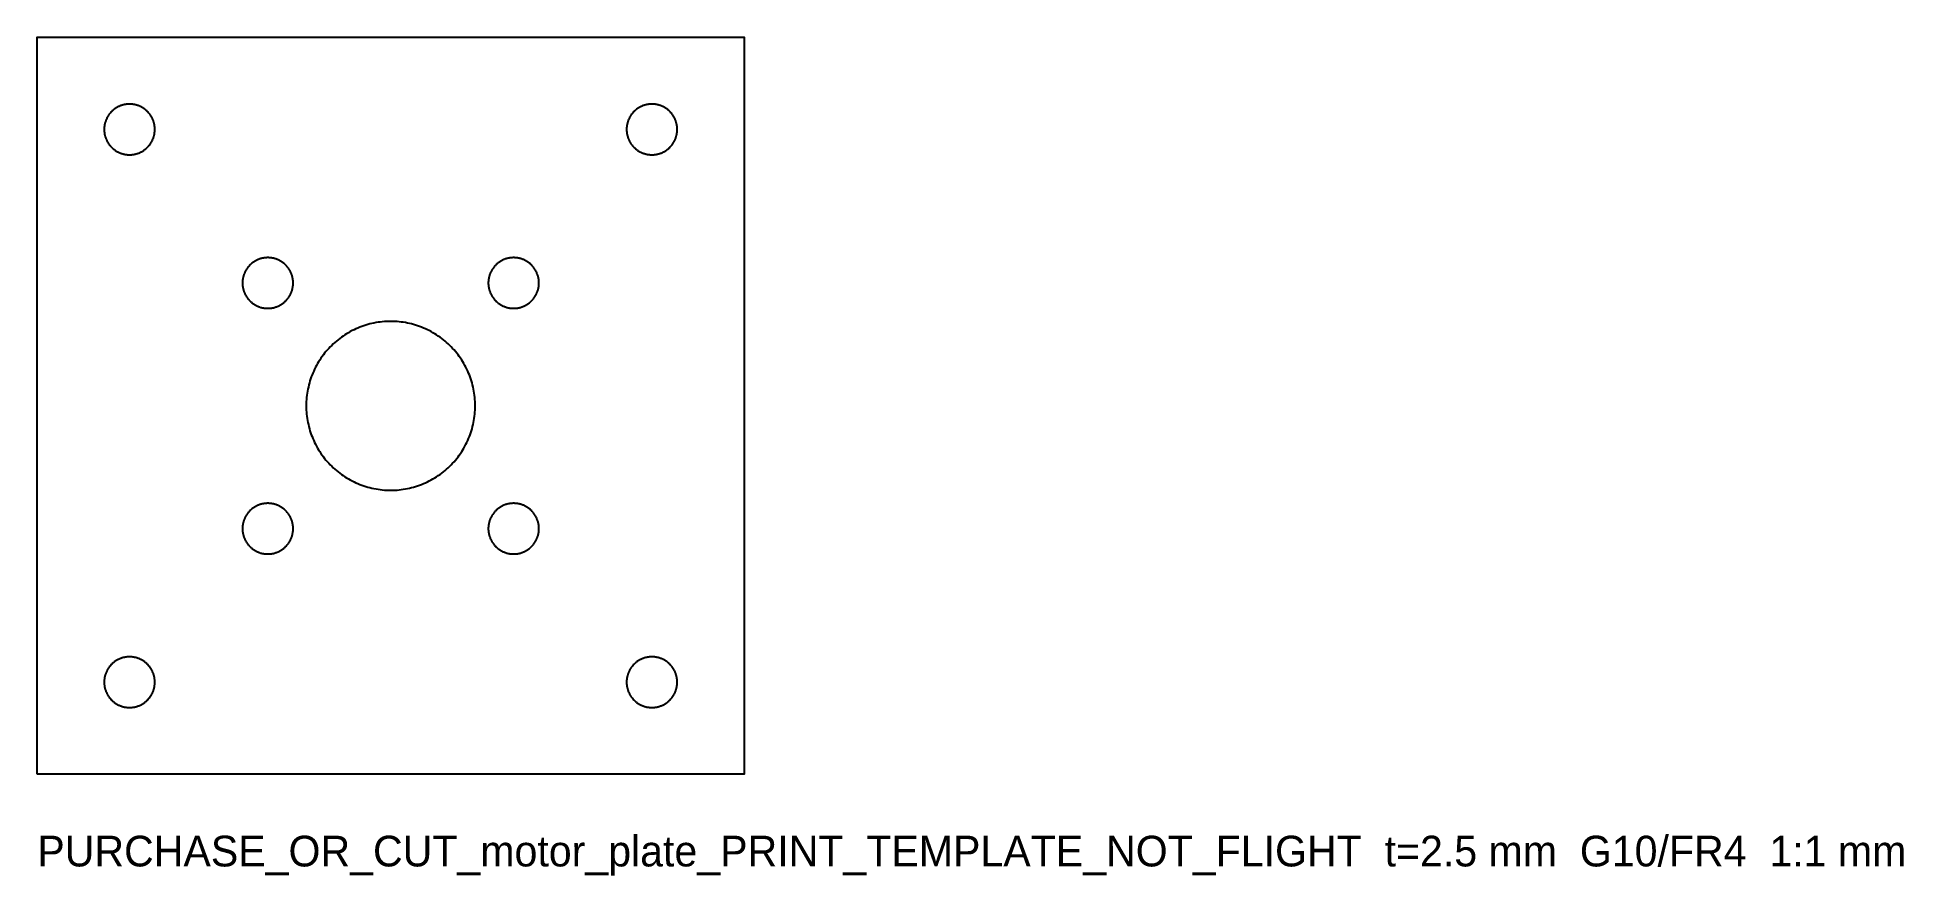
# Model space of a CAD drawing. Header units: metres. Extents: x 0 to 121, y -7 to 48.
import ezdxf

# ---------------------------------------------------------------- set-up
doc = ezdxf.new("R2010")
doc.units = ezdxf.units.M

msp = doc.modelspace()

# ---------------------------------------------------------------- linework, layer by layer
for points in [[(0, 0), (0, 24), (0, 48), (23, 48), (46, 48), (46, 24), (46, 0), (23, 0), (0, 0)], [(4.44951, 42.56433), (4.436405, 42.52534), (4.4233, 42.48635), (4.41216, 42.44675), (4.40102, 42.40715), (4.39187, 42.367045), (4.38272, 42.32694), (4.375575, 42.28643), (4.36843, 42.24592), (4.363315, 42.205105), (4.3582, 42.16429), (4.355125, 42.12327), (4.35205, 42.08225), (4.351025, 42.041125), (4.35, 42), (4.351025, 41.958875), (4.35205, 41.91775), (4.355125, 41.87673), (4.3582, 41.83571), (4.363315, 41.794895), (4.36843, 41.75408), (4.375575, 41.71357), (4.38272, 41.67306), (4.39187, 41.632955), (4.40102, 41.59285), (4.41216, 41.55325), (4.4233, 41.51365), (4.436405, 41.47466), (4.44951, 41.43567), (4.464535, 41.397375), (4.47956, 41.35908), (4.49648, 41.321585), (4.5134, 41.28409), (4.532165, 41.247485), (4.55093, 41.21088), (4.5715, 41.175255), (4.59207, 41.13963), (4.61439, 41.105075), (4.63671, 41.07052), (4.66072, 41.03712), (4.68473, 41.00372), (4.71038, 40.97156), (4.73603, 40.9394), (4.763245, 40.908555), (4.79046, 40.87771), (4.819185, 40.848265), (4.84791, 40.81882), (4.878065, 40.79084), (4.90822, 40.76286), (4.93973, 40.73642), (4.97124, 40.70998), (5.00403, 40.68514), (5.03682, 40.6603), (5.07081, 40.63713), (5.1048, 40.61396), (5.1399, 40.59251), (5.175, 40.57106), (5.211125, 40.551385), (5.24725, 40.53171), (5.284315, 40.513865), (5.32138, 40.49602), (5.359285, 40.48004), (5.39719, 40.46406), (5.435845, 40.44999), (5.4745, 40.43592), (5.513805, 40.423795), (5.55311, 40.41167), (5.592975, 40.40152), (5.63284, 40.39137), (5.67316, 40.38322), (5.71348, 40.37507), (5.754155, 40.36894), (5.79483, 40.36281), (5.835765, 40.35871), (5.8767, 40.35461), (5.91778, 40.35256), (5.95886, 40.35051), (6, 40.35051), (6.04114, 40.35051), (6.08222, 40.35256), (6.1233, 40.35461), (6.164235, 40.35871), (6.20517, 40.36281), (6.245845, 40.36894), (6.28652, 40.37507), (6.32684, 40.38322), (6.36716, 40.39137), (6.407025, 40.40152), (6.44689, 40.41167), (6.486195, 40.423795), (6.5255, 40.43592), (6.564155, 40.44999), (6.60281, 40.46406), (6.640715, 40.48004), (6.67862, 40.49602), (6.715685, 40.513865), (6.75275, 40.53171), (6.788875, 40.551385), (6.825, 40.57106), (6.8601, 40.59251), (6.8952, 40.61396), (6.92919, 40.63713), (6.96318, 40.6603), (6.99597, 40.68514), (7.02876, 40.70998), (7.06027, 40.73642), (7.09178, 40.76286), (7.121935, 40.79084), (7.15209, 40.81882), (7.180815, 40.848265), (7.20954, 40.87771), (7.236755, 40.908555), (7.26397, 40.9394), (7.28962, 40.97156), (7.31527, 41.00372), (7.33928, 41.03712), (7.36329, 41.07052), (7.38561, 41.105075), (7.40793, 41.13963), (7.4285, 41.175255), (7.44907, 41.21088), (7.467835, 41.247485), (7.4866, 41.28409), (7.50352, 41.321585), (7.52044, 41.35908), (7.535465, 41.397375), (7.55049, 41.43567), (7.563595, 41.47466), (7.5767, 41.51365), (7.58784, 41.55325), (7.59898, 41.59285), (7.60813, 41.632955), (7.61728, 41.67306), (7.624425, 41.71357), (7.63157, 41.75408), (7.636685, 41.794895), (7.6418, 41.83571), (7.644875, 41.87673), (7.64795, 41.91775), (7.648975, 41.958875), (7.65, 42), (7.648975, 42.041125), (7.64795, 42.08225), (7.644875, 42.12327), (7.6418, 42.16429), (7.636685, 42.205105), (7.63157, 42.24592), (7.624425, 42.28643), (7.61728, 42.32694), (7.60813, 42.367045), (7.59898, 42.40715), (7.58784, 42.44675), (7.5767, 42.48635), (7.563595, 42.52534), (7.55049, 42.56433), (7.535465, 42.602625), (7.52044, 42.64092), (7.50352, 42.678415), (7.4866, 42.71591), (7.467835, 42.752515), (7.44907, 42.78912), (7.4285, 42.824745), (7.40793, 42.86037), (7.38561, 42.894925), (7.36329, 42.92948), (7.33928, 42.96288), (7.31527, 42.99628), (7.28962, 43.02844), (7.26397, 43.0606), (7.236755, 43.091445), (7.20954, 43.12229), (7.180815, 43.151735), (7.15209, 43.18118), (7.121935, 43.20916), (7.09178, 43.23714), (7.06027, 43.26358), (7.02876, 43.29002), (6.99597, 43.31486), (6.96318, 43.3397), (6.92919, 43.36287), (6.8952, 43.38604), (6.8601, 43.40749), (6.825, 43.42894), (6.788875, 43.448615), (6.75275, 43.46829), (6.715685, 43.486135), (6.67862, 43.50398), (6.640715, 43.51996), (6.60281, 43.53594), (6.564155, 43.55001), (6.5255, 43.56408), (6.486195, 43.576205), (6.44689, 43.58833), (6.407025, 43.59848), (6.36716, 43.60863), (6.32684, 43.61678), (6.28652, 43.62493), (6.245845, 43.63106), (6.20517, 43.63719), (6.164235, 43.64129), (6.1233, 43.64539), (6.08222, 43.64744), (6.04114, 43.64949), (6, 43.64949), (5.95886, 43.64949), (5.91778, 43.64744), (5.8767, 43.64539), (5.835765, 43.64129), (5.79483, 43.63719), (5.754155, 43.63106), (5.71348, 43.62493), (5.67316, 43.61678), (5.63284, 43.60863), (5.592975, 43.59848), (5.55311, 43.58833), (5.513805, 43.576205), (5.4745, 43.56408), (5.435845, 43.55001), (5.39719, 43.53594), (5.359285, 43.51996), (5.32138, 43.50398), (5.284315, 43.486135), (5.24725, 43.46829), (5.211125, 43.448615), (5.175, 43.42894), (5.1399, 43.40749), (5.1048, 43.38604), (5.07081, 43.36287), (5.03682, 43.3397), (5.00403, 43.31486), (4.97124, 43.29002), (4.93973, 43.26358), (4.90822, 43.23714), (4.878065, 43.20916), (4.84791, 43.18118), (4.819185, 43.151735), (4.79046, 43.12229), (4.763245, 43.091445), (4.73603, 43.0606), (4.71038, 43.02844), (4.68473, 42.99628), (4.66072, 42.96288), (4.63671, 42.92948), (4.61439, 42.894925), (4.59207, 42.86037), (4.5715, 42.824745), (4.55093, 42.78912), (4.532165, 42.752515), (4.5134, 42.71591), (4.49648, 42.678415), (4.47956, 42.64092), (4.464535, 42.602625), (4.44951, 42.56433)], [(38.41216, 41.55325), (38.4233, 41.51365), (38.436405, 41.47466), (38.44951, 41.43567), (38.464535, 41.397375), (38.47956, 41.35908), (38.49648, 41.321585), (38.5134, 41.28409), (38.532165, 41.247485), (38.55093, 41.21088), (38.5715, 41.175255), (38.59207, 41.13963), (38.61439, 41.105075), (38.63671, 41.07052), (38.66072, 41.03712), (38.68473, 41.00372), (38.71038, 40.97156), (38.73603, 40.9394), (38.763245, 40.908555), (38.79046, 40.87771), (38.819185, 40.848265), (38.84791, 40.81882), (38.878065, 40.79084), (38.90822, 40.76286), (38.93973, 40.73642), (38.97124, 40.70998), (39.00403, 40.68514), (39.03682, 40.6603), (39.07081, 40.63713), (39.1048, 40.61396), (39.1399, 40.59251), (39.175, 40.57106), (39.211125, 40.551385), (39.24725, 40.53171), (39.284315, 40.513865), (39.32138, 40.49602), (39.359285, 40.48004), (39.39719, 40.46406), (39.435845, 40.44999), (39.4745, 40.43592), (39.513805, 40.423795), (39.55311, 40.41167), (39.592975, 40.40152), (39.63284, 40.39137), (39.67316, 40.38322), (39.71348, 40.37507), (39.754155, 40.36894), (39.79483, 40.36281), (39.835765, 40.35871), (39.8767, 40.35461), (39.91778, 40.35256), (39.95886, 40.35051), (40, 40.35051), (40.04114, 40.35051), (40.08222, 40.35256), (40.1233, 40.35461), (40.164235, 40.35871), (40.20517, 40.36281), (40.245845, 40.36894), (40.28652, 40.37507), (40.32684, 40.38322), (40.36716, 40.39137), (40.407025, 40.40152), (40.44689, 40.41167), (40.486195, 40.423795), (40.5255, 40.43592), (40.564155, 40.44999), (40.60281, 40.46406), (40.640715, 40.48004), (40.67862, 40.49602), (40.715685, 40.513865), (40.75275, 40.53171), (40.788875, 40.551385), (40.825, 40.57106), (40.8601, 40.59251), (40.8952, 40.61396), (40.92919, 40.63713), (40.96318, 40.6603), (40.99597, 40.68514), (41.02876, 40.70998), (41.06027, 40.73642), (41.09178, 40.76286), (41.121935, 40.79084), (41.15209, 40.81882), (41.180815, 40.848265), (41.20954, 40.87771), (41.236755, 40.908555), (41.26397, 40.9394), (41.28962, 40.97156), (41.31527, 41.00372), (41.33928, 41.03712), (41.36329, 41.07052), (41.38561, 41.105075), (41.40793, 41.13963), (41.4285, 41.175255), (41.44907, 41.21088), (41.467835, 41.247485), (41.4866, 41.28409), (41.50352, 41.321585), (41.52044, 41.35908), (41.535465, 41.397375), (41.55049, 41.43567), (41.563595, 41.47466), (41.5767, 41.51365), (41.58784, 41.55325), (41.59898, 41.59285), (41.60813, 41.632955), (41.61728, 41.67306), (41.624425, 41.71357), (41.63157, 41.75408), (41.636685, 41.794895), (41.6418, 41.83571), (41.644875, 41.87673), (41.64795, 41.91775), (41.648975, 41.958875), (41.65, 42), (41.648975, 42.041125), (41.64795, 42.08225), (41.644875, 42.12327), (41.6418, 42.16429), (41.636685, 42.205105), (41.63157, 42.24592), (41.624425, 42.28643), (41.61728, 42.32694), (41.60813, 42.367045), (41.59898, 42.40715), (41.58784, 42.44675), (41.5767, 42.48635), (41.563595, 42.52534), (41.55049, 42.56433), (41.535465, 42.602625), (41.52044, 42.64092), (41.50352, 42.678415), (41.4866, 42.71591), (41.467835, 42.752515), (41.44907, 42.78912), (41.4285, 42.824745), (41.40793, 42.86037), (41.38561, 42.894925), (41.36329, 42.92948), (41.33928, 42.96288), (41.31527, 42.99628), (41.28962, 43.02844), (41.26397, 43.0606), (41.236755, 43.091445), (41.20954, 43.12229), (41.180815, 43.151735), (41.15209, 43.18118), (41.121935, 43.20916), (41.09178, 43.23714), (41.06027, 43.26358), (41.02876, 43.29002), (40.99597, 43.31486), (40.96318, 43.3397), (40.92919, 43.36287), (40.8952, 43.38604), (40.8601, 43.40749), (40.825, 43.42894), (40.788875, 43.448615), (40.75275, 43.46829), (40.715685, 43.486135), (40.67862, 43.50398), (40.640715, 43.51996), (40.60281, 43.53594), (40.564155, 43.55001), (40.5255, 43.56408), (40.486195, 43.576205), (40.44689, 43.58833), (40.407025, 43.59848), (40.36716, 43.60863), (40.32684, 43.61678), (40.28652, 43.62493), (40.245845, 43.63106), (40.20517, 43.63719), (40.164235, 43.64129), (40.1233, 43.64539), (40.08222, 43.64744), (40.04114, 43.64949), (40, 43.64949), (39.95886, 43.64949), (39.91778, 43.64744), (39.8767, 43.64539), (39.835765, 43.64129), (39.79483, 43.63719), (39.754155, 43.63106), (39.71348, 43.62493), (39.67316, 43.61678), (39.63284, 43.60863), (39.592975, 43.59848), (39.55311, 43.58833), (39.513805, 43.576205), (39.4745, 43.56408), (39.435845, 43.55001), (39.39719, 43.53594), (39.359285, 43.51996), (39.32138, 43.50398), (39.284315, 43.486135), (39.24725, 43.46829), (39.211125, 43.448615), (39.175, 43.42894), (39.1399, 43.40749), (39.1048, 43.38604), (39.07081, 43.36287), (39.03682, 43.3397), (39.00403, 43.31486), (38.97124, 43.29002), (38.93973, 43.26358), (38.90822, 43.23714), (38.878065, 43.20916), (38.84791, 43.18118), (38.819185, 43.151735), (38.79046, 43.12229), (38.763245, 43.091445), (38.73603, 43.0606), (38.71038, 43.02844), (38.68473, 42.99628), (38.66072, 42.96288), (38.63671, 42.92948), (38.61439, 42.894925), (38.59207, 42.86037), (38.5715, 42.824745), (38.55093, 42.78912), (38.532165, 42.752515), (38.5134, 42.71591), (38.49648, 42.678415), (38.47956, 42.64092), (38.464535, 42.602625), (38.44951, 42.56433), (38.436405, 42.52534), (38.4233, 42.48635), (38.41216, 42.44675), (38.40102, 42.40715), (38.39187, 42.367045), (38.38272, 42.32694), (38.375575, 42.28643), (38.36843, 42.24592), (38.363315, 42.205105), (38.3582, 42.16429), (38.355125, 42.12327), (38.35205, 42.08225), (38.351025, 42.041125), (38.35, 42), (38.351025, 41.958875), (38.35205, 41.91775), (38.355125, 41.87673), (38.3582, 41.83571), (38.363315, 41.794895), (38.36843, 41.75408), (38.375575, 41.71357), (38.38272, 41.67306), (38.39187, 41.632955), (38.40102, 41.59285), (38.41216, 41.55325)], [(15.32684, 30.38322), (15.36716, 30.39137), (15.407025, 30.40152), (15.44689, 30.41167), (15.486195, 30.423795), (15.5255, 30.43592), (15.564155, 30.44999), (15.60281, 30.46406), (15.640715, 30.48004), (15.67862, 30.49602), (15.715685, 30.513865), (15.75275, 30.53171), (15.788875, 30.551385), (15.825, 30.57106), (15.8601, 30.59251), (15.8952, 30.61396), (15.92919, 30.63713), (15.96318, 30.6603), (15.99597, 30.68514), (16.02876, 30.70998), (16.06027, 30.73642), (16.09178, 30.76286), (16.121935, 30.79084), (16.15209, 30.81882), (16.180815, 30.848265), (16.20954, 30.87771), (16.236755, 30.908555), (16.26397, 30.9394), (16.28962, 30.97156), (16.31527, 31.00372), (16.33928, 31.03712), (16.36329, 31.07052), (16.38561, 31.105075), (16.40793, 31.13963), (16.4285, 31.175255), (16.44907, 31.21088), (16.467835, 31.247485), (16.4866, 31.28409), (16.50352, 31.321585), (16.52044, 31.35908), (16.535465, 31.397375), (16.55049, 31.43567), (16.563595, 31.47466), (16.5767, 31.51365), (16.58784, 31.55325), (16.59898, 31.59285), (16.60813, 31.632955), (16.61728, 31.67306), (16.624425, 31.71357), (16.63157, 31.75408), (16.636685, 31.794895), (16.6418, 31.83571), (16.644875, 31.87673), (16.64795, 31.91775), (16.648975, 31.958875), (16.65, 32), (16.648975, 32.041125), (16.64795, 32.08225), (16.644875, 32.12327), (16.6418, 32.16429), (16.636685, 32.205105), (16.63157, 32.24592), (16.624425, 32.28643), (16.61728, 32.32694), (16.60813, 32.367045), (16.59898, 32.40715), (16.58784, 32.44675), (16.5767, 32.48635), (16.563595, 32.52534), (16.55049, 32.56433), (16.535465, 32.602625), (16.52044, 32.64092), (16.50352, 32.678415), (16.4866, 32.71591), (16.467835, 32.752515), (16.44907, 32.78912), (16.4285, 32.824745), (16.40793, 32.86037), (16.38561, 32.894925), (16.36329, 32.92948), (16.33928, 32.96288), (16.31527, 32.99628), (16.28962, 33.02844), (16.26397, 33.0606), (16.236755, 33.091445), (16.20954, 33.12229), (16.180815, 33.151735), (16.15209, 33.18118), (16.121935, 33.20916), (16.09178, 33.23714), (16.06027, 33.26358), (16.02876, 33.29002), (15.99597, 33.31486), (15.96318, 33.3397), (15.92919, 33.36287), (15.8952, 33.38604), (15.8601, 33.40749), (15.825, 33.42894), (15.788875, 33.448615), (15.75275, 33.46829), (15.715685, 33.486135), (15.67862, 33.50398), (15.640715, 33.51996), (15.60281, 33.53594), (15.564155, 33.55001), (15.5255, 33.56408), (15.486195, 33.576205), (15.44689, 33.58833), (15.407025, 33.59848), (15.36716, 33.60863), (15.32684, 33.61678), (15.28652, 33.62493), (15.245845, 33.63106), (15.20517, 33.63719), (15.164235, 33.64129), (15.1233, 33.64539), (15.08222, 33.64744), (15.04114, 33.64949), (15, 33.64949), (14.95886, 33.64949), (14.91778, 33.64744), (14.8767, 33.64539), (14.835765, 33.64129), (14.79483, 33.63719), (14.754155, 33.63106), (14.71348, 33.62493), (14.67316, 33.61678), (14.63284, 33.60863), (14.592975, 33.59848), (14.55311, 33.58833), (14.513805, 33.576205), (14.4745, 33.56408), (14.435845, 33.55001), (14.39719, 33.53594), (14.359285, 33.51996), (14.32138, 33.50398), (14.284315, 33.486135), (14.24725, 33.46829), (14.211125, 33.448615), (14.175, 33.42894), (14.1399, 33.40749), (14.1048, 33.38604), (14.07081, 33.36287), (14.03682, 33.3397), (14.00403, 33.31486), (13.97124, 33.29002), (13.93973, 33.26358), (13.90822, 33.23714), (13.878065, 33.20916), (13.84791, 33.18118), (13.819185, 33.151735), (13.79046, 33.12229), (13.763245, 33.091445), (13.73603, 33.0606), (13.71038, 33.02844), (13.68473, 32.99628), (13.66072, 32.96288), (13.63671, 32.92948), (13.61439, 32.894925), (13.59207, 32.86037), (13.5715, 32.824745), (13.55093, 32.78912), (13.532165, 32.752515), (13.5134, 32.71591), (13.49648, 32.678415), (13.47956, 32.64092), (13.464535, 32.602625), (13.44951, 32.56433), (13.436405, 32.52534), (13.4233, 32.48635), (13.41216, 32.44675), (13.40102, 32.40715), (13.39187, 32.367045), (13.38272, 32.32694), (13.375575, 32.28643), (13.36843, 32.24592), (13.363315, 32.205105), (13.3582, 32.16429), (13.355125, 32.12327), (13.35205, 32.08225), (13.351025, 32.041125), (13.35, 32), (13.351025, 31.958875), (13.35205, 31.91775), (13.355125, 31.87673), (13.3582, 31.83571), (13.363315, 31.794895), (13.36843, 31.75408), (13.375575, 31.71357), (13.38272, 31.67306), (13.39187, 31.632955), (13.40102, 31.59285), (13.41216, 31.55325), (13.4233, 31.51365), (13.436405, 31.47466), (13.44951, 31.43567), (13.464535, 31.397375), (13.47956, 31.35908), (13.49648, 31.321585), (13.5134, 31.28409), (13.532165, 31.247485), (13.55093, 31.21088), (13.5715, 31.175255), (13.59207, 31.13963), (13.61439, 31.105075), (13.63671, 31.07052), (13.66072, 31.03712), (13.68473, 31.00372), (13.71038, 30.97156), (13.73603, 30.9394), (13.763245, 30.908555), (13.79046, 30.87771), (13.819185, 30.848265), (13.84791, 30.81882), (13.878065, 30.79084), (13.90822, 30.76286), (13.93973, 30.73642), (13.97124, 30.70998), (14.00403, 30.68514), (14.03682, 30.6603), (14.07081, 30.63713), (14.1048, 30.61396), (14.1399, 30.59251), (14.175, 30.57106), (14.211125, 30.551385), (14.24725, 30.53171), (14.284315, 30.513865), (14.32138, 30.49602), (14.359285, 30.48004), (14.39719, 30.46406), (14.435845, 30.44999), (14.4745, 30.43592), (14.513805, 30.423795), (14.55311, 30.41167), (14.592975, 30.40152), (14.63284, 30.39137), (14.67316, 30.38322), (14.71348, 30.37507), (14.754155, 30.36894), (14.79483, 30.36281), (14.835765, 30.35871), (14.8767, 30.35461), (14.91778, 30.35256), (14.95886, 30.35051), (15, 30.35051), (15.04114, 30.35051), (15.08222, 30.35256), (15.1233, 30.35461), (15.164235, 30.35871), (15.20517, 30.36281), (15.245845, 30.36894), (15.28652, 30.37507), (15.32684, 30.38322)], [(31.164235, 30.35871), (31.20517, 30.36281), (31.245845, 30.36894), (31.28652, 30.37507), (31.32684, 30.38322), (31.36716, 30.39137), (31.407025, 30.40152), (31.44689, 30.41167), (31.486195, 30.423795), (31.5255, 30.43592), (31.564155, 30.44999), (31.60281, 30.46406), (31.640715, 30.48004), (31.67862, 30.49602), (31.715685, 30.513865), (31.75275, 30.53171), (31.788875, 30.551385), (31.825, 30.57106), (31.8601, 30.59251), (31.8952, 30.61396), (31.92919, 30.63713), (31.96318, 30.6603), (31.99597, 30.68514), (32.02876, 30.70998), (32.06027, 30.73642), (32.09178, 30.76286), (32.121935, 30.79084), (32.15209, 30.81882), (32.180815, 30.848265), (32.20954, 30.87771), (32.236755, 30.908555), (32.26397, 30.9394), (32.28962, 30.97156), (32.31527, 31.00372), (32.33928, 31.03712), (32.36329, 31.07052), (32.38561, 31.105075), (32.40793, 31.13963), (32.4285, 31.175255), (32.44907, 31.21088), (32.467835, 31.247485), (32.4866, 31.28409), (32.50352, 31.321585), (32.52044, 31.35908), (32.535465, 31.397375), (32.55049, 31.43567), (32.563595, 31.47466), (32.5767, 31.51365), (32.58784, 31.55325), (32.59898, 31.59285), (32.60813, 31.632955), (32.61728, 31.67306), (32.624425, 31.71357), (32.63157, 31.75408), (32.636685, 31.794895), (32.6418, 31.83571), (32.644875, 31.87673), (32.64795, 31.91775), (32.648975, 31.958875), (32.65, 32), (32.648975, 32.041125), (32.64795, 32.08225), (32.644875, 32.12327), (32.6418, 32.16429), (32.636685, 32.205105), (32.63157, 32.24592), (32.624425, 32.28643), (32.61728, 32.32694), (32.60813, 32.367045), (32.59898, 32.40715), (32.58784, 32.44675), (32.5767, 32.48635), (32.563595, 32.52534), (32.55049, 32.56433), (32.535465, 32.602625), (32.52044, 32.64092), (32.50352, 32.678415), (32.4866, 32.71591), (32.467835, 32.752515), (32.44907, 32.78912), (32.4285, 32.824745), (32.40793, 32.86037), (32.38561, 32.894925), (32.36329, 32.92948), (32.33928, 32.96288), (32.31527, 32.99628), (32.28962, 33.02844), (32.26397, 33.0606), (32.236755, 33.091445), (32.20954, 33.12229), (32.180815, 33.151735), (32.15209, 33.18118), (32.121935, 33.20916), (32.09178, 33.23714), (32.06027, 33.26358), (32.02876, 33.29002), (31.99597, 33.31486), (31.96318, 33.3397), (31.92919, 33.36287), (31.8952, 33.38604), (31.8601, 33.40749), (31.825, 33.42894), (31.788875, 33.448615), (31.75275, 33.46829), (31.715685, 33.486135), (31.67862, 33.50398), (31.640715, 33.51996), (31.60281, 33.53594), (31.564155, 33.55001), (31.5255, 33.56408), (31.486195, 33.576205), (31.44689, 33.58833), (31.407025, 33.59848), (31.36716, 33.60863), (31.32684, 33.61678), (31.28652, 33.62493), (31.245845, 33.63106), (31.20517, 33.63719), (31.164235, 33.64129), (31.1233, 33.64539), (31.08222, 33.64744), (31.04114, 33.64949), (31, 33.64949), (30.95886, 33.64949), (30.91778, 33.64744), (30.8767, 33.64539), (30.835765, 33.64129), (30.79483, 33.63719), (30.754155, 33.63106), (30.71348, 33.62493), (30.67316, 33.61678), (30.63284, 33.60863), (30.592975, 33.59848), (30.55311, 33.58833), (30.513805, 33.576205), (30.4745, 33.56408), (30.435845, 33.55001), (30.39719, 33.53594), (30.359285, 33.51996), (30.32138, 33.50398), (30.284315, 33.486135), (30.24725, 33.46829), (30.211125, 33.448615), (30.175, 33.42894), (30.1399, 33.40749), (30.1048, 33.38604), (30.07081, 33.36287), (30.03682, 33.3397), (30.00403, 33.31486), (29.97124, 33.29002), (29.93973, 33.26358), (29.90822, 33.23714), (29.878065, 33.20916), (29.84791, 33.18118), (29.819185, 33.151735), (29.79046, 33.12229), (29.763245, 33.091445), (29.73603, 33.0606), (29.71038, 33.02844), (29.68473, 32.99628), (29.66072, 32.96288), (29.63671, 32.92948), (29.61439, 32.894925), (29.59207, 32.86037), (29.5715, 32.824745), (29.55093, 32.78912), (29.532165, 32.752515), (29.5134, 32.71591), (29.49648, 32.678415), (29.47956, 32.64092), (29.464535, 32.602625), (29.44951, 32.56433), (29.436405, 32.52534), (29.4233, 32.48635), (29.41216, 32.44675), (29.40102, 32.40715), (29.39187, 32.367045), (29.38272, 32.32694), (29.375575, 32.28643), (29.36843, 32.24592), (29.363315, 32.205105), (29.3582, 32.16429), (29.355125, 32.12327), (29.35205, 32.08225), (29.351025, 32.041125), (29.35, 32), (29.351025, 31.958875), (29.35205, 31.91775), (29.355125, 31.87673), (29.3582, 31.83571), (29.363315, 31.794895), (29.36843, 31.75408), (29.375575, 31.71357), (29.38272, 31.67306), (29.39187, 31.632955), (29.40102, 31.59285), (29.41216, 31.55325), (29.4233, 31.51365), (29.436405, 31.47466), (29.44951, 31.43567), (29.464535, 31.397375), (29.47956, 31.35908), (29.49648, 31.321585), (29.5134, 31.28409), (29.532165, 31.247485), (29.55093, 31.21088), (29.5715, 31.175255), (29.59207, 31.13963), (29.61439, 31.105075), (29.63671, 31.07052), (29.66072, 31.03712), (29.68473, 31.00372), (29.71038, 30.97156), (29.73603, 30.9394), (29.763245, 30.908555), (29.79046, 30.87771), (29.819185, 30.848265), (29.84791, 30.81882), (29.878065, 30.79084), (29.90822, 30.76286), (29.93973, 30.73642), (29.97124, 30.70998), (30.00403, 30.68514), (30.03682, 30.6603), (30.07081, 30.63713), (30.1048, 30.61396), (30.1399, 30.59251), (30.175, 30.57106), (30.211125, 30.551385), (30.24725, 30.53171), (30.284315, 30.513865), (30.32138, 30.49602), (30.359285, 30.48004), (30.39719, 30.46406), (30.435845, 30.44999), (30.4745, 30.43592), (30.513805, 30.423795), (30.55311, 30.41167), (30.592975, 30.40152), (30.63284, 30.39137), (30.67316, 30.38322), (30.71348, 30.37507), (30.754155, 30.36894), (30.79483, 30.36281), (30.835765, 30.35871), (30.8767, 30.35461), (30.91778, 30.35256), (30.95886, 30.35051), (31, 30.35051), (31.04114, 30.35051), (31.08222, 30.35256), (31.1233, 30.35461), (31.164235, 30.35871)], [(21.77613, 29.3621), (21.643255, 29.328265), (21.51038, 29.29443), (21.37935, 29.254015), (21.24832, 29.2136), (21.11947, 29.166705), (20.99062, 29.11981), (20.86427, 29.066545), (20.73792, 29.01328), (20.61438, 28.953785), (20.49084, 28.89429), (20.37042, 28.828715), (20.25, 28.76314), (20.133, 28.69164), (20.016, 28.62014), (19.902705, 28.5429), (19.78941, 28.46566), (19.68011, 28.382865), (19.57081, 28.30007), (19.46577, 28.211935), (19.36073, 28.1238), (19.260215, 28.030535), (19.1597, 27.93727), (19.063955, 27.83911), (18.96821, 27.74095), (18.877485, 27.63814), (18.78676, 27.53533), (18.701265, 27.428125), (18.61577, 27.32092), (18.53573, 27.20959), (18.45569, 27.09826), (18.381295, 26.983075), (18.3069, 26.86789), (18.23834, 26.749145), (18.16978, 26.6304), (18.107225, 26.50838), (18.04467, 26.38636), (17.988275, 26.261375), (17.93188, 26.13639), (17.881785, 26.00875), (17.83169, 25.88111), (17.78802, 25.75113), (17.74435, 25.62115), (17.70721, 25.48916), (17.67007, 25.35717), (17.63956, 25.223485), (17.60905, 25.0898), (17.58524, 24.954765), (17.56143, 24.81973), (17.54438, 24.683675), (17.52733, 24.54762), (17.517085, 24.410885), (17.50684, 24.27415), (17.50342, 24.137075), (17.5, 24), (17.50342, 23.862925), (17.50684, 23.72585), (17.517085, 23.589115), (17.52733, 23.45238), (17.54438, 23.316325), (17.56143, 23.18027), (17.58524, 23.045235), (17.60905, 22.9102), (17.63956, 22.776515), (17.67007, 22.64283), (17.70721, 22.51084), (17.74435, 22.37885), (17.78802, 22.24887), (17.83169, 22.11889), (17.881785, 21.99125), (17.93188, 21.86361), (17.988275, 21.738625), (18.04467, 21.61364), (18.107225, 21.49162), (18.16978, 21.3696), (18.23834, 21.250855), (18.3069, 21.13211), (18.381295, 21.016925), (18.45569, 20.90174), (18.53573, 20.79041), (18.61577, 20.67908), (18.701265, 20.571875), (18.78676, 20.46467), (18.877485, 20.36186), (18.96821, 20.25905), (19.063955, 20.16089), (19.1597, 20.06273), (19.260215, 19.969465), (19.36073, 19.8762), (19.46577, 19.788065), (19.57081, 19.69993), (19.68011, 19.617135), (19.78941, 19.53434), (19.902705, 19.4571), (20.016, 19.37986), (20.133, 19.30836), (20.25, 19.23686), (20.37042, 19.171285), (20.49084, 19.10571), (20.61438, 19.046215), (20.73792, 18.98672), (20.86427, 18.933455), (20.99062, 18.88019), (21.11947, 18.833295), (21.24832, 18.7864), (21.37935, 18.745985), (21.51038, 18.70557), (21.643255, 18.671735), (21.77613, 18.6379), (21.910535, 18.61073), (22.04494, 18.58356), (22.180525, 18.56312), (22.31611, 18.54268), (22.452545, 18.52903), (22.58898, 18.51538), (22.72593, 18.508545), (22.86288, 18.50171), (23, 18.50171), (23.13712, 18.50171), (23.27407, 18.508545), (23.41102, 18.51538), (23.547455, 18.52903), (23.68389, 18.54268), (23.819475, 18.56312), (23.95506, 18.58356), (24.089465, 18.61073), (24.22387, 18.6379), (24.356745, 18.671735), (24.48962, 18.70557), (24.62065, 18.745985), (24.75168, 18.7864), (24.88053, 18.833295), (25.00938, 18.88019), (25.13573, 18.933455), (25.26208, 18.98672), (25.38562, 19.046215), (25.50916, 19.10571), (25.62958, 19.171285), (25.75, 19.23686), (25.867, 19.30836), (25.984, 19.37986), (26.097295, 19.4571), (26.21059, 19.53434), (26.31989, 19.617135), (26.42919, 19.69993), (26.53423, 19.788065), (26.63927, 19.8762), (26.739785, 19.969465), (26.8403, 20.06273), (26.936045, 20.16089), (27.03179, 20.25905), (27.122515, 20.36186), (27.21324, 20.46467), (27.298735, 20.571875), (27.38423, 20.67908), (27.46427, 20.79041), (27.54431, 20.90174), (27.618705, 21.016925), (27.6931, 21.13211), (27.76166, 21.250855), (27.83022, 21.3696), (27.892775, 21.49162), (27.95533, 21.61364), (28.011725, 21.738625), (28.06812, 21.86361), (28.118215, 21.99125), (28.16831, 22.11889), (28.21198, 22.24887), (28.25565, 22.37885), (28.29279, 22.51084), (28.32993, 22.64283), (28.36044, 22.776515), (28.39095, 22.9102), (28.41476, 23.045235), (28.43857, 23.18027), (28.45562, 23.316325), (28.47267, 23.45238), (28.482915, 23.589115), (28.49316, 23.72585), (28.49658, 23.862925), (28.5, 24), (28.49658, 24.137075), (28.49316, 24.27415), (28.482915, 24.410885), (28.47267, 24.54762), (28.45562, 24.683675), (28.43857, 24.81973), (28.41476, 24.954765), (28.39095, 25.0898), (28.36044, 25.223485), (28.32993, 25.35717), (28.29279, 25.48916), (28.25565, 25.62115), (28.21198, 25.75113), (28.16831, 25.88111), (28.118215, 26.00875), (28.06812, 26.13639), (28.011725, 26.261375), (27.95533, 26.38636), (27.892775, 26.50838), (27.83022, 26.6304), (27.76166, 26.749145), (27.6931, 26.86789), (27.618705, 26.983075), (27.54431, 27.09826), (27.46427, 27.20959), (27.38423, 27.32092), (27.298735, 27.428125), (27.21324, 27.53533), (27.122515, 27.63814), (27.03179, 27.74095), (26.936045, 27.83911), (26.8403, 27.93727), (26.739785, 28.030535), (26.63927, 28.1238), (26.53423, 28.211935), (26.42919, 28.30007), (26.31989, 28.382865), (26.21059, 28.46566), (26.097295, 28.5429), (25.984, 28.62014), (25.867, 28.69164), (25.75, 28.76314), (25.62958, 28.828715), (25.50916, 28.89429), (25.38562, 28.953785), (25.26208, 29.01328), (25.13573, 29.066545), (25.00938, 29.11981), (24.88053, 29.166705), (24.75168, 29.2136), (24.62065, 29.254015), (24.48962, 29.29443), (24.356745, 29.328265), (24.22387, 29.3621), (24.089465, 29.38927), (23.95506, 29.41644), (23.819475, 29.43688), (23.68389, 29.45732), (23.547455, 29.47097), (23.41102, 29.48462), (23.27407, 29.491455), (23.13712, 29.49829), (23, 29.49829), (22.86288, 29.49829), (22.72593, 29.491455), (22.58898, 29.48462), (22.452545, 29.47097), (22.31611, 29.45732), (22.180525, 29.43688), (22.04494, 29.41644), (21.910535, 29.38927), (21.77613, 29.3621)], [(15.28652, 14.37507), (15.32684, 14.38322), (15.36716, 14.39137), (15.407025, 14.40152), (15.44689, 14.41167), (15.486195, 14.423795), (15.5255, 14.43592), (15.564155, 14.44999), (15.60281, 14.46406), (15.640715, 14.48004), (15.67862, 14.49602), (15.715685, 14.513865), (15.75275, 14.53171), (15.788875, 14.551385), (15.825, 14.57106), (15.8601, 14.59251), (15.8952, 14.61396), (15.92919, 14.63713), (15.96318, 14.6603), (15.99597, 14.68514), (16.02876, 14.70998), (16.06027, 14.73642), (16.09178, 14.76286), (16.121935, 14.79084), (16.15209, 14.81882), (16.180815, 14.848265), (16.20954, 14.87771), (16.236755, 14.908555), (16.26397, 14.9394), (16.28962, 14.97156), (16.31527, 15.00372), (16.33928, 15.03712), (16.36329, 15.07052), (16.38561, 15.105075), (16.40793, 15.13963), (16.4285, 15.175255), (16.44907, 15.21088), (16.467835, 15.247485), (16.4866, 15.28409), (16.50352, 15.321585), (16.52044, 15.35908), (16.535465, 15.397375), (16.55049, 15.43567), (16.563595, 15.47466), (16.5767, 15.51365), (16.58784, 15.55325), (16.59898, 15.59285), (16.60813, 15.632955), (16.61728, 15.67306), (16.624425, 15.71357), (16.63157, 15.75408), (16.636685, 15.794895), (16.6418, 15.83571), (16.644875, 15.87673), (16.64795, 15.91775), (16.648975, 15.958875), (16.65, 16), (16.648975, 16.041125), (16.64795, 16.08225), (16.644875, 16.12327), (16.6418, 16.16429), (16.636685, 16.205105), (16.63157, 16.24592), (16.624425, 16.28643), (16.61728, 16.32694), (16.60813, 16.367045), (16.59898, 16.40715), (16.58784, 16.44675), (16.5767, 16.48635), (16.563595, 16.52534), (16.55049, 16.56433), (16.535465, 16.602625), (16.52044, 16.64092), (16.50352, 16.678415), (16.4866, 16.71591), (16.467835, 16.752515), (16.44907, 16.78912), (16.4285, 16.824745), (16.40793, 16.86037), (16.38561, 16.894925), (16.36329, 16.92948), (16.33928, 16.96288), (16.31527, 16.99628), (16.28962, 17.02844), (16.26397, 17.0606), (16.236755, 17.091445), (16.20954, 17.12229), (16.180815, 17.151735), (16.15209, 17.18118), (16.121935, 17.20916), (16.09178, 17.23714), (16.06027, 17.26358), (16.02876, 17.29002), (15.99597, 17.31486), (15.96318, 17.3397), (15.92919, 17.36287), (15.8952, 17.38604), (15.8601, 17.40749), (15.825, 17.42894), (15.788875, 17.448615), (15.75275, 17.46829), (15.715685, 17.486135), (15.67862, 17.50398), (15.640715, 17.51996), (15.60281, 17.53594), (15.564155, 17.55001), (15.5255, 17.56408), (15.486195, 17.576205), (15.44689, 17.58833), (15.407025, 17.59848), (15.36716, 17.60863), (15.32684, 17.61678), (15.28652, 17.62493), (15.245845, 17.63106), (15.20517, 17.63719), (15.164235, 17.64129), (15.1233, 17.64539), (15.08222, 17.64744), (15.04114, 17.64949), (15, 17.64949), (14.95886, 17.64949), (14.91778, 17.64744), (14.8767, 17.64539), (14.835765, 17.64129), (14.79483, 17.63719), (14.754155, 17.63106), (14.71348, 17.62493), (14.67316, 17.61678), (14.63284, 17.60863), (14.592975, 17.59848), (14.55311, 17.58833), (14.513805, 17.576205), (14.4745, 17.56408), (14.435845, 17.55001), (14.39719, 17.53594), (14.359285, 17.51996), (14.32138, 17.50398), (14.284315, 17.486135), (14.24725, 17.46829), (14.211125, 17.448615), (14.175, 17.42894), (14.1399, 17.40749), (14.1048, 17.38604), (14.07081, 17.36287), (14.03682, 17.3397), (14.00403, 17.31486), (13.97124, 17.29002), (13.93973, 17.26358), (13.90822, 17.23714), (13.878065, 17.20916), (13.84791, 17.18118), (13.819185, 17.151735), (13.79046, 17.12229), (13.763245, 17.091445), (13.73603, 17.0606), (13.71038, 17.02844), (13.68473, 16.99628), (13.66072, 16.96288), (13.63671, 16.92948), (13.61439, 16.894925), (13.59207, 16.86037), (13.5715, 16.824745), (13.55093, 16.78912), (13.532165, 16.752515), (13.5134, 16.71591), (13.49648, 16.678415), (13.47956, 16.64092), (13.464535, 16.602625), (13.44951, 16.56433), (13.436405, 16.52534), (13.4233, 16.48635), (13.41216, 16.44675), (13.40102, 16.40715), (13.39187, 16.367045), (13.38272, 16.32694), (13.375575, 16.28643), (13.36843, 16.24592), (13.363315, 16.205105), (13.3582, 16.16429), (13.355125, 16.12327), (13.35205, 16.08225), (13.351025, 16.041125), (13.35, 16), (13.351025, 15.958875), (13.35205, 15.91775), (13.355125, 15.87673), (13.3582, 15.83571), (13.363315, 15.794895), (13.36843, 15.75408), (13.375575, 15.71357), (13.38272, 15.67306), (13.39187, 15.632955), (13.40102, 15.59285), (13.41216, 15.55325), (13.4233, 15.51365), (13.436405, 15.47466), (13.44951, 15.43567), (13.464535, 15.397375), (13.47956, 15.35908), (13.49648, 15.321585), (13.5134, 15.28409), (13.532165, 15.247485), (13.55093, 15.21088), (13.5715, 15.175255), (13.59207, 15.13963), (13.61439, 15.105075), (13.63671, 15.07052), (13.66072, 15.03712), (13.68473, 15.00372), (13.71038, 14.97156), (13.73603, 14.9394), (13.763245, 14.908555), (13.79046, 14.87771), (13.819185, 14.848265), (13.84791, 14.81882), (13.878065, 14.79084), (13.90822, 14.76286), (13.93973, 14.73642), (13.97124, 14.70998), (14.00403, 14.68514), (14.03682, 14.6603), (14.07081, 14.63713), (14.1048, 14.61396), (14.1399, 14.59251), (14.175, 14.57106), (14.211125, 14.551385), (14.24725, 14.53171), (14.284315, 14.513865), (14.32138, 14.49602), (14.359285, 14.48004), (14.39719, 14.46406), (14.435845, 14.44999), (14.4745, 14.43592), (14.513805, 14.423795), (14.55311, 14.41167), (14.592975, 14.40152), (14.63284, 14.39137), (14.67316, 14.38322), (14.71348, 14.37507), (14.754155, 14.36894), (14.79483, 14.36281), (14.835765, 14.35871), (14.8767, 14.35461), (14.91778, 14.35256), (14.95886, 14.35051), (15, 14.35051), (15.04114, 14.35051), (15.08222, 14.35256), (15.1233, 14.35461), (15.164235, 14.35871), (15.20517, 14.36281), (15.245845, 14.36894), (15.28652, 14.37507)], [(31.1233, 14.35461), (31.164235, 14.35871), (31.20517, 14.36281), (31.245845, 14.36894), (31.28652, 14.37507), (31.32684, 14.38322), (31.36716, 14.39137), (31.407025, 14.40152), (31.44689, 14.41167), (31.486195, 14.423795), (31.5255, 14.43592), (31.564155, 14.44999), (31.60281, 14.46406), (31.640715, 14.48004), (31.67862, 14.49602), (31.715685, 14.513865), (31.75275, 14.53171), (31.788875, 14.551385), (31.825, 14.57106), (31.8601, 14.59251), (31.8952, 14.61396), (31.92919, 14.63713), (31.96318, 14.6603), (31.99597, 14.68514), (32.02876, 14.70998), (32.06027, 14.73642), (32.09178, 14.76286), (32.121935, 14.79084), (32.15209, 14.81882), (32.180815, 14.848265), (32.20954, 14.87771), (32.236755, 14.908555), (32.26397, 14.9394), (32.28962, 14.97156), (32.31527, 15.00372), (32.33928, 15.03712), (32.36329, 15.07052), (32.38561, 15.105075), (32.40793, 15.13963), (32.4285, 15.175255), (32.44907, 15.21088), (32.467835, 15.247485), (32.4866, 15.28409), (32.50352, 15.321585), (32.52044, 15.35908), (32.535465, 15.397375), (32.55049, 15.43567), (32.563595, 15.47466), (32.5767, 15.51365), (32.58784, 15.55325), (32.59898, 15.59285), (32.60813, 15.632955), (32.61728, 15.67306), (32.624425, 15.71357), (32.63157, 15.75408), (32.636685, 15.794895), (32.6418, 15.83571), (32.644875, 15.87673), (32.64795, 15.91775), (32.648975, 15.958875), (32.65, 16), (32.648975, 16.041125), (32.64795, 16.08225), (32.644875, 16.12327), (32.6418, 16.16429), (32.636685, 16.205105), (32.63157, 16.24592), (32.624425, 16.28643), (32.61728, 16.32694), (32.60813, 16.367045), (32.59898, 16.40715), (32.58784, 16.44675), (32.5767, 16.48635), (32.563595, 16.52534), (32.55049, 16.56433), (32.535465, 16.602625), (32.52044, 16.64092), (32.50352, 16.678415), (32.4866, 16.71591), (32.467835, 16.752515), (32.44907, 16.78912), (32.4285, 16.824745), (32.40793, 16.86037), (32.38561, 16.894925), (32.36329, 16.92948), (32.33928, 16.96288), (32.31527, 16.99628), (32.28962, 17.02844), (32.26397, 17.0606), (32.236755, 17.091445), (32.20954, 17.12229), (32.180815, 17.151735), (32.15209, 17.18118), (32.121935, 17.20916), (32.09178, 17.23714), (32.06027, 17.26358), (32.02876, 17.29002), (31.99597, 17.31486), (31.96318, 17.3397), (31.92919, 17.36287), (31.8952, 17.38604), (31.8601, 17.40749), (31.825, 17.42894), (31.788875, 17.448615), (31.75275, 17.46829), (31.715685, 17.486135), (31.67862, 17.50398), (31.640715, 17.51996), (31.60281, 17.53594), (31.564155, 17.55001), (31.5255, 17.56408), (31.486195, 17.576205), (31.44689, 17.58833), (31.407025, 17.59848), (31.36716, 17.60863), (31.32684, 17.61678), (31.28652, 17.62493), (31.245845, 17.63106), (31.20517, 17.63719), (31.164235, 17.64129), (31.1233, 17.64539), (31.08222, 17.64744), (31.04114, 17.64949), (31, 17.64949), (30.95886, 17.64949), (30.91778, 17.64744), (30.8767, 17.64539), (30.835765, 17.64129), (30.79483, 17.63719), (30.754155, 17.63106), (30.71348, 17.62493), (30.67316, 17.61678), (30.63284, 17.60863), (30.592975, 17.59848), (30.55311, 17.58833), (30.513805, 17.576205), (30.4745, 17.56408), (30.435845, 17.55001), (30.39719, 17.53594), (30.359285, 17.51996), (30.32138, 17.50398), (30.284315, 17.486135), (30.24725, 17.46829), (30.211125, 17.448615), (30.175, 17.42894), (30.1399, 17.40749), (30.1048, 17.38604), (30.07081, 17.36287), (30.03682, 17.3397), (30.00403, 17.31486), (29.97124, 17.29002), (29.93973, 17.26358), (29.90822, 17.23714), (29.878065, 17.20916), (29.84791, 17.18118), (29.819185, 17.151735), (29.79046, 17.12229), (29.763245, 17.091445), (29.73603, 17.0606), (29.71038, 17.02844), (29.68473, 16.99628), (29.66072, 16.96288), (29.63671, 16.92948), (29.61439, 16.894925), (29.59207, 16.86037), (29.5715, 16.824745), (29.55093, 16.78912), (29.532165, 16.752515), (29.5134, 16.71591), (29.49648, 16.678415), (29.47956, 16.64092), (29.464535, 16.602625), (29.44951, 16.56433), (29.436405, 16.52534), (29.4233, 16.48635), (29.41216, 16.44675), (29.40102, 16.40715), (29.39187, 16.367045), (29.38272, 16.32694), (29.375575, 16.28643), (29.36843, 16.24592), (29.363315, 16.205105), (29.3582, 16.16429), (29.355125, 16.12327), (29.35205, 16.08225), (29.351025, 16.041125), (29.35, 16), (29.351025, 15.958875), (29.35205, 15.91775), (29.355125, 15.87673), (29.3582, 15.83571), (29.363315, 15.794895), (29.36843, 15.75408), (29.375575, 15.71357), (29.38272, 15.67306), (29.39187, 15.632955), (29.40102, 15.59285), (29.41216, 15.55325), (29.4233, 15.51365), (29.436405, 15.47466), (29.44951, 15.43567), (29.464535, 15.397375), (29.47956, 15.35908), (29.49648, 15.321585), (29.5134, 15.28409), (29.532165, 15.247485), (29.55093, 15.21088), (29.5715, 15.175255), (29.59207, 15.13963), (29.61439, 15.105075), (29.63671, 15.07052), (29.66072, 15.03712), (29.68473, 15.00372), (29.71038, 14.97156), (29.73603, 14.9394), (29.763245, 14.908555), (29.79046, 14.87771), (29.819185, 14.848265), (29.84791, 14.81882), (29.878065, 14.79084), (29.90822, 14.76286), (29.93973, 14.73642), (29.97124, 14.70998), (30.00403, 14.68514), (30.03682, 14.6603), (30.07081, 14.63713), (30.1048, 14.61396), (30.1399, 14.59251), (30.175, 14.57106), (30.211125, 14.551385), (30.24725, 14.53171), (30.284315, 14.513865), (30.32138, 14.49602), (30.359285, 14.48004), (30.39719, 14.46406), (30.435845, 14.44999), (30.4745, 14.43592), (30.513805, 14.423795), (30.55311, 14.41167), (30.592975, 14.40152), (30.63284, 14.39137), (30.67316, 14.38322), (30.71348, 14.37507), (30.754155, 14.36894), (30.79483, 14.36281), (30.835765, 14.35871), (30.8767, 14.35461), (30.91778, 14.35256), (30.95886, 14.35051), (31, 14.35051), (31.04114, 14.35051), (31.08222, 14.35256), (31.1233, 14.35461)], [(4.436405, 6.52534), (4.4233, 6.48635), (4.41216, 6.44675), (4.40102, 6.40715), (4.39187, 6.367045), (4.38272, 6.32694), (4.375575, 6.28643), (4.36843, 6.24592), (4.363315, 6.205105), (4.3582, 6.16429), (4.355125, 6.12327), (4.35205, 6.08225), (4.351025, 6.041125), (4.35, 6), (4.351025, 5.958875), (4.35205, 5.91775), (4.355125, 5.87673), (4.3582, 5.83571), (4.363315, 5.794895), (4.36843, 5.75408), (4.375575, 5.71357), (4.38272, 5.67306), (4.39187, 5.632955), (4.40102, 5.59285), (4.41216, 5.55325), (4.4233, 5.51365), (4.436405, 5.47466), (4.44951, 5.43567), (4.464535, 5.397375), (4.47956, 5.35908), (4.49648, 5.321585), (4.5134, 5.28409), (4.532165, 5.247485), (4.55093, 5.21088), (4.5715, 5.175255), (4.59207, 5.13963), (4.61439, 5.105075), (4.63671, 5.07052), (4.66072, 5.03712), (4.68473, 5.00372), (4.71038, 4.97156), (4.73603, 4.9394), (4.763245, 4.908555), (4.79046, 4.87771), (4.819185, 4.848265), (4.84791, 4.81882), (4.878065, 4.79084), (4.90822, 4.76286), (4.93973, 4.73642), (4.97124, 4.70998), (5.00403, 4.68514), (5.03682, 4.6603), (5.07081, 4.63713), (5.1048, 4.61396), (5.1399, 4.59251), (5.175, 4.57106), (5.211125, 4.551385), (5.24725, 4.53171), (5.284315, 4.513865), (5.32138, 4.49602), (5.359285, 4.48004), (5.39719, 4.46406), (5.435845, 4.44999), (5.4745, 4.43592), (5.513805, 4.423795), (5.55311, 4.41167), (5.592975, 4.40152), (5.63284, 4.39137), (5.67316, 4.38322), (5.71348, 4.37507), (5.754155, 4.36894), (5.79483, 4.36281), (5.835765, 4.35871), (5.8767, 4.35461), (5.91778, 4.35256), (5.95886, 4.35051), (6, 4.35051), (6.04114, 4.35051), (6.08222, 4.35256), (6.1233, 4.35461), (6.164235, 4.35871), (6.20517, 4.36281), (6.245845, 4.36894), (6.28652, 4.37507), (6.32684, 4.38322), (6.36716, 4.39137), (6.407025, 4.40152), (6.44689, 4.41167), (6.486195, 4.423795), (6.5255, 4.43592), (6.564155, 4.44999), (6.60281, 4.46406), (6.640715, 4.48004), (6.67862, 4.49602), (6.715685, 4.513865), (6.75275, 4.53171), (6.788875, 4.551385), (6.825, 4.57106), (6.8601, 4.59251), (6.8952, 4.61396), (6.92919, 4.63713), (6.96318, 4.6603), (6.99597, 4.68514), (7.02876, 4.70998), (7.06027, 4.73642), (7.09178, 4.76286), (7.121935, 4.79084), (7.15209, 4.81882), (7.180815, 4.848265), (7.20954, 4.87771), (7.236755, 4.908555), (7.26397, 4.9394), (7.28962, 4.97156), (7.31527, 5.00372), (7.33928, 5.03712), (7.36329, 5.07052), (7.38561, 5.105075), (7.40793, 5.13963), (7.4285, 5.175255), (7.44907, 5.21088), (7.467835, 5.247485), (7.4866, 5.28409), (7.50352, 5.321585), (7.52044, 5.35908), (7.535465, 5.397375), (7.55049, 5.43567), (7.563595, 5.47466), (7.5767, 5.51365), (7.58784, 5.55325), (7.59898, 5.59285), (7.60813, 5.632955), (7.61728, 5.67306), (7.624425, 5.71357), (7.63157, 5.75408), (7.636685, 5.794895), (7.6418, 5.83571), (7.644875, 5.87673), (7.64795, 5.91775), (7.648975, 5.958875), (7.65, 6), (7.648975, 6.041125), (7.64795, 6.08225), (7.644875, 6.12327), (7.6418, 6.16429), (7.636685, 6.205105), (7.63157, 6.24592), (7.624425, 6.28643), (7.61728, 6.32694), (7.60813, 6.367045), (7.59898, 6.40715), (7.58784, 6.44675), (7.5767, 6.48635), (7.563595, 6.52534), (7.55049, 6.56433), (7.535465, 6.602625), (7.52044, 6.64092), (7.50352, 6.678415), (7.4866, 6.71591), (7.467835, 6.752515), (7.44907, 6.78912), (7.4285, 6.824745), (7.40793, 6.86037), (7.38561, 6.894925), (7.36329, 6.92948), (7.33928, 6.96288), (7.31527, 6.99628), (7.28962, 7.02844), (7.26397, 7.0606), (7.236755, 7.091445), (7.20954, 7.12229), (7.180815, 7.151735), (7.15209, 7.18118), (7.121935, 7.20916), (7.09178, 7.23714), (7.06027, 7.26358), (7.02876, 7.29002), (6.99597, 7.31486), (6.96318, 7.3397), (6.92919, 7.36287), (6.8952, 7.38604), (6.8601, 7.40749), (6.825, 7.42894), (6.788875, 7.448615), (6.75275, 7.46829), (6.715685, 7.486135), (6.67862, 7.50398), (6.640715, 7.51996), (6.60281, 7.53594), (6.564155, 7.55001), (6.5255, 7.56408), (6.486195, 7.576205), (6.44689, 7.58833), (6.407025, 7.59848), (6.36716, 7.60863), (6.32684, 7.61678), (6.28652, 7.62493), (6.245845, 7.63106), (6.20517, 7.63719), (6.164235, 7.64129), (6.1233, 7.64539), (6.08222, 7.64744), (6.04114, 7.64949), (6, 7.64949), (5.95886, 7.64949), (5.91778, 7.64744), (5.8767, 7.64539), (5.835765, 7.64129), (5.79483, 7.63719), (5.754155, 7.63106), (5.71348, 7.62493), (5.67316, 7.61678), (5.63284, 7.60863), (5.592975, 7.59848), (5.55311, 7.58833), (5.513805, 7.576205), (5.4745, 7.56408), (5.435845, 7.55001), (5.39719, 7.53594), (5.359285, 7.51996), (5.32138, 7.50398), (5.284315, 7.486135), (5.24725, 7.46829), (5.211125, 7.448615), (5.175, 7.42894), (5.1399, 7.40749), (5.1048, 7.38604), (5.07081, 7.36287), (5.03682, 7.3397), (5.00403, 7.31486), (4.97124, 7.29002), (4.93973, 7.26358), (4.90822, 7.23714), (4.878065, 7.20916), (4.84791, 7.18118), (4.819185, 7.151735), (4.79046, 7.12229), (4.763245, 7.091445), (4.73603, 7.0606), (4.71038, 7.02844), (4.68473, 6.99628), (4.66072, 6.96288), (4.63671, 6.92948), (4.61439, 6.894925), (4.59207, 6.86037), (4.5715, 6.824745), (4.55093, 6.78912), (4.532165, 6.752515), (4.5134, 6.71591), (4.49648, 6.678415), (4.47956, 6.64092), (4.464535, 6.602625), (4.44951, 6.56433), (4.436405, 6.52534)], [(38.4233, 5.51365), (38.436405, 5.47466), (38.44951, 5.43567), (38.464535, 5.397375), (38.47956, 5.35908), (38.49648, 5.321585), (38.5134, 5.28409), (38.532165, 5.247485), (38.55093, 5.21088), (38.5715, 5.175255), (38.59207, 5.13963), (38.61439, 5.105075), (38.63671, 5.07052), (38.66072, 5.03712), (38.68473, 5.00372), (38.71038, 4.97156), (38.73603, 4.9394), (38.763245, 4.908555), (38.79046, 4.87771), (38.819185, 4.848265), (38.84791, 4.81882), (38.878065, 4.79084), (38.90822, 4.76286), (38.93973, 4.73642), (38.97124, 4.70998), (39.00403, 4.68514), (39.03682, 4.6603), (39.07081, 4.63713), (39.1048, 4.61396), (39.1399, 4.59251), (39.175, 4.57106), (39.211125, 4.551385), (39.24725, 4.53171), (39.284315, 4.513865), (39.32138, 4.49602), (39.359285, 4.48004), (39.39719, 4.46406), (39.435845, 4.44999), (39.4745, 4.43592), (39.513805, 4.423795), (39.55311, 4.41167), (39.592975, 4.40152), (39.63284, 4.39137), (39.67316, 4.38322), (39.71348, 4.37507), (39.754155, 4.36894), (39.79483, 4.36281), (39.835765, 4.35871), (39.8767, 4.35461), (39.91778, 4.35256), (39.95886, 4.35051), (40, 4.35051), (40.04114, 4.35051), (40.08222, 4.35256), (40.1233, 4.35461), (40.164235, 4.35871), (40.20517, 4.36281), (40.245845, 4.36894), (40.28652, 4.37507), (40.32684, 4.38322), (40.36716, 4.39137), (40.407025, 4.40152), (40.44689, 4.41167), (40.486195, 4.423795), (40.5255, 4.43592), (40.564155, 4.44999), (40.60281, 4.46406), (40.640715, 4.48004), (40.67862, 4.49602), (40.715685, 4.513865), (40.75275, 4.53171), (40.788875, 4.551385), (40.825, 4.57106), (40.8601, 4.59251), (40.8952, 4.61396), (40.92919, 4.63713), (40.96318, 4.6603), (40.99597, 4.68514), (41.02876, 4.70998), (41.06027, 4.73642), (41.09178, 4.76286), (41.121935, 4.79084), (41.15209, 4.81882), (41.180815, 4.848265), (41.20954, 4.87771), (41.236755, 4.908555), (41.26397, 4.9394), (41.28962, 4.97156), (41.31527, 5.00372), (41.33928, 5.03712), (41.36329, 5.07052), (41.38561, 5.105075), (41.40793, 5.13963), (41.4285, 5.175255), (41.44907, 5.21088), (41.467835, 5.247485), (41.4866, 5.28409), (41.50352, 5.321585), (41.52044, 5.35908), (41.535465, 5.397375), (41.55049, 5.43567), (41.563595, 5.47466), (41.5767, 5.51365), (41.58784, 5.55325), (41.59898, 5.59285), (41.60813, 5.632955), (41.61728, 5.67306), (41.624425, 5.71357), (41.63157, 5.75408), (41.636685, 5.794895), (41.6418, 5.83571), (41.644875, 5.87673), (41.64795, 5.91775), (41.648975, 5.958875), (41.65, 6), (41.648975, 6.041125), (41.64795, 6.08225), (41.644875, 6.12327), (41.6418, 6.16429), (41.636685, 6.205105), (41.63157, 6.24592), (41.624425, 6.28643), (41.61728, 6.32694), (41.60813, 6.367045), (41.59898, 6.40715), (41.58784, 6.44675), (41.5767, 6.48635), (41.563595, 6.52534), (41.55049, 6.56433), (41.535465, 6.602625), (41.52044, 6.64092), (41.50352, 6.678415), (41.4866, 6.71591), (41.467835, 6.752515), (41.44907, 6.78912), (41.4285, 6.824745), (41.40793, 6.86037), (41.38561, 6.894925), (41.36329, 6.92948), (41.33928, 6.96288), (41.31527, 6.99628), (41.28962, 7.02844), (41.26397, 7.0606), (41.236755, 7.091445), (41.20954, 7.12229), (41.180815, 7.151735), (41.15209, 7.18118), (41.121935, 7.20916), (41.09178, 7.23714), (41.06027, 7.26358), (41.02876, 7.29002), (40.99597, 7.31486), (40.96318, 7.3397), (40.92919, 7.36287), (40.8952, 7.38604), (40.8601, 7.40749), (40.825, 7.42894), (40.788875, 7.448615), (40.75275, 7.46829), (40.715685, 7.486135), (40.67862, 7.50398), (40.640715, 7.51996), (40.60281, 7.53594), (40.564155, 7.55001), (40.5255, 7.56408), (40.486195, 7.576205), (40.44689, 7.58833), (40.407025, 7.59848), (40.36716, 7.60863), (40.32684, 7.61678), (40.28652, 7.62493), (40.245845, 7.63106), (40.20517, 7.63719), (40.164235, 7.64129), (40.1233, 7.64539), (40.08222, 7.64744), (40.04114, 7.64949), (40, 7.64949), (39.95886, 7.64949), (39.91778, 7.64744), (39.8767, 7.64539), (39.835765, 7.64129), (39.79483, 7.63719), (39.754155, 7.63106), (39.71348, 7.62493), (39.67316, 7.61678), (39.63284, 7.60863), (39.592975, 7.59848), (39.55311, 7.58833), (39.513805, 7.576205), (39.4745, 7.56408), (39.435845, 7.55001), (39.39719, 7.53594), (39.359285, 7.51996), (39.32138, 7.50398), (39.284315, 7.486135), (39.24725, 7.46829), (39.211125, 7.448615), (39.175, 7.42894), (39.1399, 7.40749), (39.1048, 7.38604), (39.07081, 7.36287), (39.03682, 7.3397), (39.00403, 7.31486), (38.97124, 7.29002), (38.93973, 7.26358), (38.90822, 7.23714), (38.878065, 7.20916), (38.84791, 7.18118), (38.819185, 7.151735), (38.79046, 7.12229), (38.763245, 7.091445), (38.73603, 7.0606), (38.71038, 7.02844), (38.68473, 6.99628), (38.66072, 6.96288), (38.63671, 6.92948), (38.61439, 6.894925), (38.59207, 6.86037), (38.5715, 6.824745), (38.55093, 6.78912), (38.532165, 6.752515), (38.5134, 6.71591), (38.49648, 6.678415), (38.47956, 6.64092), (38.464535, 6.602625), (38.44951, 6.56433), (38.436405, 6.52534), (38.4233, 6.48635), (38.41216, 6.44675), (38.40102, 6.40715), (38.39187, 6.367045), (38.38272, 6.32694), (38.375575, 6.28643), (38.36843, 6.24592), (38.363315, 6.205105), (38.3582, 6.16429), (38.355125, 6.12327), (38.35205, 6.08225), (38.351025, 6.041125), (38.35, 6), (38.351025, 5.958875), (38.35205, 5.91775), (38.355125, 5.87673), (38.3582, 5.83571), (38.363315, 5.794895), (38.36843, 5.75408), (38.375575, 5.71357), (38.38272, 5.67306), (38.39187, 5.632955), (38.40102, 5.59285), (38.41216, 5.55325), (38.4233, 5.51365)]]:
    msp.add_lwpolyline(points, close=True)

# ---------------------------------------------------------------- texts
msp.add_text('PURCHASE_OR_CUT_motor_plate_PRINT_TEMPLATE_NOT_FLIGHT  t=2.5 mm  G10/FR4  1:1 mm', height=2).set_placement((0, -6))

doc.saveas('drawing.dxf')
